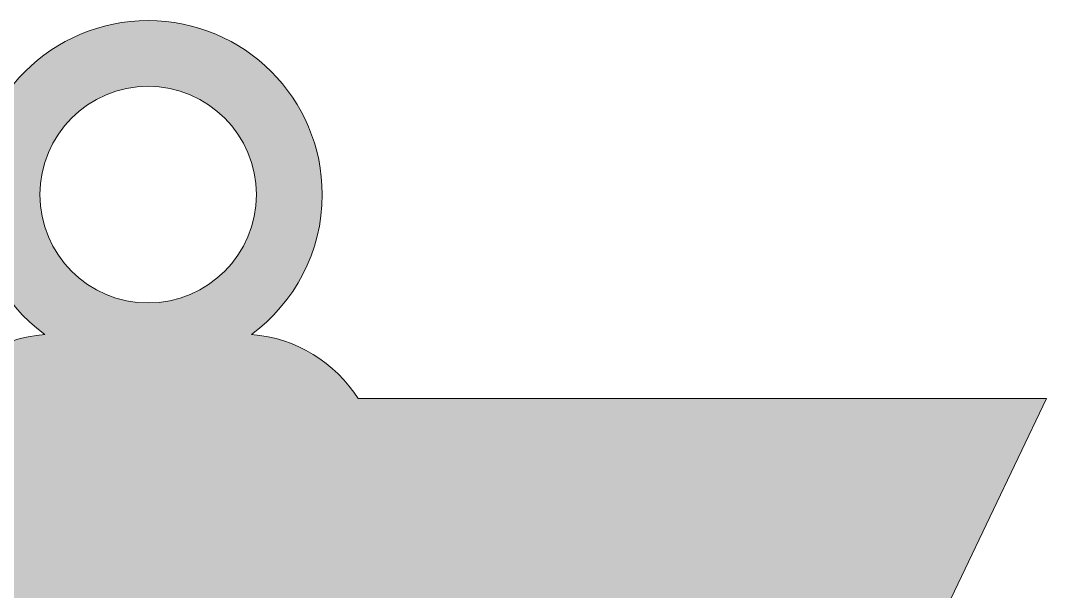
# Model space of a CAD drawing. Header units: millimetres. Extents: x 6 to 165, y -108 to -10.
# Drawn here: x 128.79 to 164.87, y -29.8 to -9.73 of the extents above; entities that cross this region are included whole.
import ezdxf

# ---------------------------------------------------------------- set-up
doc = ezdxf.new("R2010")
doc.units = ezdxf.units.MM
doc.header["$MEASUREMENT"] = 0
doc.layers.add('Layer 1', color=7, linetype='Continuous')

msp = doc.modelspace()

# ---------------------------------------------------------------- hatches: boundary and pattern name
at = {"layer": 'Layer 1'}
h = msp.add_hatch(color=2, dxfattribs=at)
h.dxf.hatch_style = 2
edge = h.paths.add_edge_path()
edge.add_spline(control_points=[(164.869, -23.025), (164.869, -23.025), (140.668, -23.025), (140.668, -23.025), (139.861, -21.762), (138.492, -20.888), (136.917, -20.768), (138.422, -19.653), (139.402, -17.869), (139.402, -15.852), (139.402, -12.472), (136.662, -9.732), (133.281, -9.732), (129.901, -9.732), (127.16, -12.472), (127.16, -15.852), (127.16, -17.869), (128.14, -19.653), (129.645, -20.768), (128.071, -20.888), (126.702, -21.762), (125.894, -23.025), (125.894, -23.025), (103.562, -23.025), (103.562, -23.025), (103.562, -23.025), (103.562, -47.689), (103.562, -47.689), (103.562, -47.689), (125.642, -47.689), (125.642, -47.689), (125.642, -47.689), (96.868, -108.174), (96.868, -108.174), (96.868, -108.174), (158.058, -108.174), (158.058, -108.174), (158.058, -108.174), (158.058, -83.51), (158.058, -83.51), (158.058, -83.51), (135.977, -83.51), (135.977, -83.51), (135.977, -83.51), (164.869, -23.025), (164.869, -23.025)], knot_values=[0, 0, 0, 0, 1, 1, 1, 2, 2, 2, 3, 3, 3, 4, 4, 4, 5, 5, 5, 6, 6, 6, 7, 7, 7, 8, 8, 8, 9, 9, 9, 10, 10, 10, 11, 11, 11, 12, 12, 12, 13, 13, 13, 14, 14, 14, 15, 15, 15, 15], degree=3, periodic=1)
edge = h.paths.add_edge_path()
edge.add_spline(control_points=[(129.474, -15.852), (129.474, -13.753), (131.182, -12.045), (133.281, -12.045), (135.381, -12.045), (137.089, -13.753), (137.089, -15.852), (137.089, -17.952), (135.381, -19.66), (133.281, -19.66), (131.182, -19.66), (129.474, -17.952), (129.474, -15.852)], knot_values=[0, 0, 0, 0, 1, 1, 1, 2, 2, 2, 3, 3, 3, 4, 4, 4, 4], degree=3, periodic=1)

# ---------------------------------------------------------------- linework, layer by layer
at = {"layer": 'Layer 1', "lineweight": 0}
for points, knots in [([(164.869, -23.025), (164.869, -23.025), (140.668, -23.025), (140.668, -23.025), (139.861, -21.762), (138.492, -20.888), (136.917, -20.768), (138.422, -19.653), (139.402, -17.869), (139.402, -15.852), (139.402, -12.472), (136.662, -9.732), (133.281, -9.732), (129.901, -9.732), (127.16, -12.472), (127.16, -15.852), (127.16, -17.869), (128.14, -19.653), (129.645, -20.768), (128.071, -20.888), (126.702, -21.762), (125.894, -23.025), (125.894, -23.025), (103.562, -23.025), (103.562, -23.025), (103.562, -23.025), (103.562, -47.689), (103.562, -47.689), (103.562, -47.689), (125.642, -47.689), (125.642, -47.689), (125.642, -47.689), (96.868, -108.174), (96.868, -108.174), (96.868, -108.174), (158.058, -108.174), (158.058, -108.174), (158.058, -108.174), (158.058, -83.51), (158.058, -83.51), (158.058, -83.51), (135.977, -83.51), (135.977, -83.51), (135.977, -83.51), (164.869, -23.025), (164.869, -23.025)], [0, 0, 0, 0, 1, 1, 1, 2, 2, 2, 3, 3, 3, 4, 4, 4, 5, 5, 5, 6, 6, 6, 7, 7, 7, 8, 8, 8, 9, 9, 9, 10, 10, 10, 11, 11, 11, 12, 12, 12, 13, 13, 13, 14, 14, 14, 15, 15, 15, 15]), ([(129.474, -15.852), (129.474, -13.753), (131.182, -12.045), (133.281, -12.045), (135.381, -12.045), (137.089, -13.753), (137.089, -15.852), (137.089, -17.952), (135.381, -19.66), (133.281, -19.66), (131.182, -19.66), (129.474, -17.952), (129.474, -15.852)], [0, 0, 0, 0, 1, 1, 1, 2, 2, 2, 3, 3, 3, 4, 4, 4, 4])]:
    msp.add_open_spline(points, degree=3, knots=knots, dxfattribs=at)

doc.saveas('drawing.dxf')
